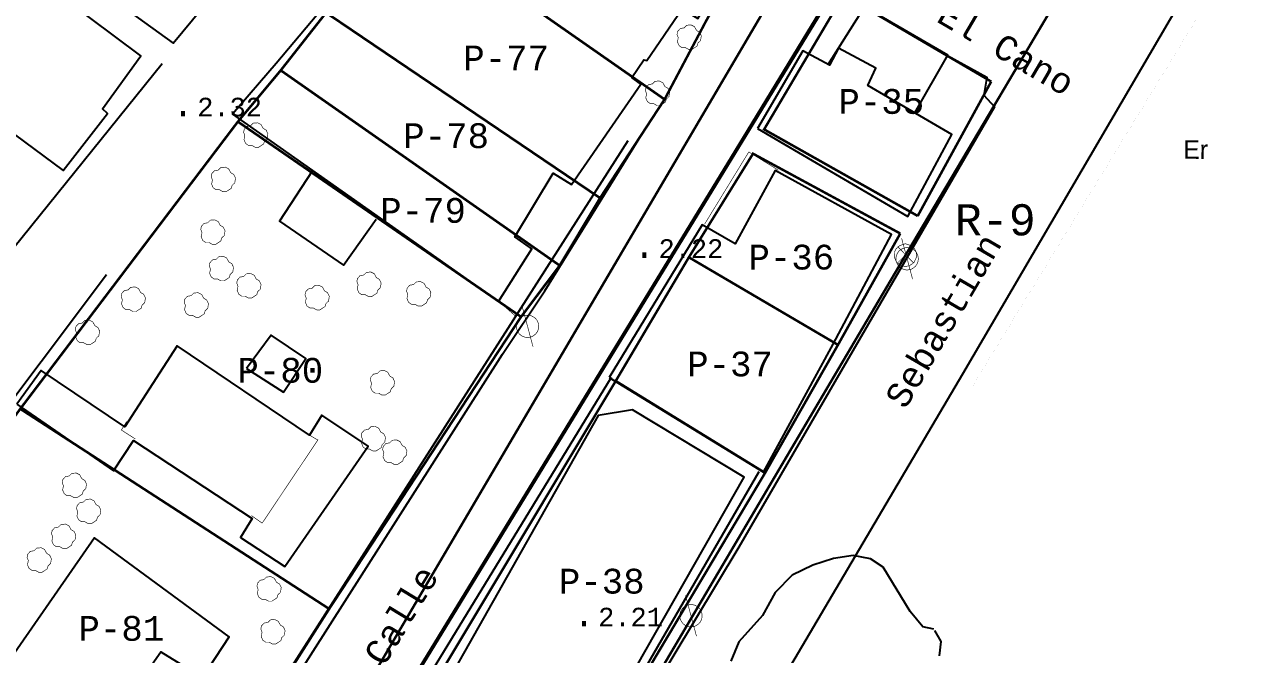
# Model space of a CAD drawing. Extents: x 743300 to 744100, y 4405700 to 4406200.
# Drawn here: x 743733.6 to 743830.9, y 4406085.4 to 4406136 of the extents above; entities that cross this region are included whole.
import ezdxf

# ---------------------------------------------------------------- set-up
doc = ezdxf.new("R2010")
doc.units = 0
doc.header["$MEASUREMENT"] = 0
for name, color, linetype in [('10', 7, 'CONTINUOUS'), ('13', 7, 'CONTINUOUS'), ('16', 7, 'CONTINUOUS'), ('18', 7, 'CONTINUOUS'), ('2', 7, 'CONTINUOUS'), ('24', 7, 'CONTINUOUS'), ('34', 7, 'CONTINUOUS'), ('41', 7, 'CONTINUOUS'), ('42', 7, 'CONTINUOUS'), ('46', 7, 'CONTINUOUS'), ('50', 7, 'CONTINUOUS'), ('51', 7, 'CONTINUOUS'), ('54', 7, 'CONTINUOUS'), ('6', 7, 'CONTINUOUS'), ('8', 7, 'CONTINUOUS')]:
    doc.layers.add(name, color=color, linetype=linetype)
doc.styles.add('MONOTXT', font='monotxt', dxfattribs={"height": 0.2})
doc.styles.get("Standard").update_dxf_attribs({"font": 'txt', "height": 0.2})

msp = doc.modelspace()

# ---------------------------------------------------------------- linework, layer by layer
at = {"layer": '10', "color": 7, "linetype": 'Continuous', "const_width": 0.05}
for points in [[(743804.3100000002, 4406118.42), (743804.74, 4406118.28), (743804.93, 4406118.15), (743805.06, 4406117.98), (743805.1700000002, 4406117.77), (743805.2, 4406117.55), (743805.2, 4406117.34), (743805.0099999999, 4406116.93), (743804.8200000002, 4406116.77), (743804.6299999999, 4406116.66), (743804.42, 4406116.61), (743804.2, 4406116.61), (743803.98, 4406116.66), (743803.8000000002, 4406116.77), (743803.6099999999, 4406116.93), (743803.4199999998, 4406117.34), (743803.4399999998, 4406117.77), (743803.55, 4406117.98), (743803.69, 4406118.15), (743803.88, 4406118.28), (743804.3100000002, 4406118.42)], [(743804.93, 4406118.15), (743803.69, 4406116.88)], [(743803.71, 4406118.17), (743804.9599999998, 4406116.88)]]:
    msp.add_lwpolyline(points, dxfattribs=at)
at = {"layer": '13', "color": 3, "linetype": 'Continuous', "const_width": 0.3}
msp.add_lwpolyline([(743707.2900000002, 4406000), (743711.4099999998, 4406006.78), (743735.14, 4406045.48), (743747.93, 4406055.83), (743801.84, 4406144.11), (743837.15, 4406200)], dxfattribs=at)
at = {"layer": '16', "color": 5, "linetype": 'Continuous', "const_width": 0.2}
msp.add_lwpolyline([(743852.5500000002, 4406200), (743846.47, 4406190.54), (743827.7799999998, 4406157.09), (743804.3399999999, 4406117.53), (743763.57, 4406048.43), (743737.2799999998, 4406000)], dxfattribs=at)
at = {"layer": '18', "color": 3, "linetype": 'Continuous', "const_width": 0.2}
msp.add_lwpolyline([(743742.5700000002, 4406051.42), (743829.91, 4406200)], dxfattribs=at)
at = {"layer": '2', "color": 7, "linetype": 'Continuous'}
msp.add_3dface([(744099.9999999999, 4405700), (744099.9999999999, 4406200), (743299.9999999999, 4406200), (743299.9999999999, 4405700)], dxfattribs=at)
at = {"layer": '34', "color": 1, "linetype": 'Continuous'}
msp.add_polyline3d([(743756.7, 4406124.24, 3.38), (743754.07, 4406120.24, 3.23), (743759.21, 4406116.7, 3.23), (743761.8200000002, 4406120.38, 3.31)], dxfattribs=at)
at = {"layer": '41', "color": 1, "linetype": 'Continuous', "extrusion": (0.8042251525918824, -0.594324746194001, 0), "const_width": 0.05, "elevation": -2020528.58052}
msp.add_lwpolyline([(3985548.778071695, 5.46), (3985523.337434909, 5.18)], dxfattribs=at)
at = {"layer": '41', "color": 1, "linetype": 'Continuous', "extrusion": (-0.1279615793937916, 0.2614152016873168, 0.9567068132535828), "const_width": 0.05, "elevation": 1056656.317877}
msp.add_lwpolyline([(-2605204.933893653, -3473261.564377612), (-2605203.442536125, -3473264.038150586), (-2605197.704066116, -3473260.224417252)], dxfattribs=at)
at = {"layer": '41', "color": 1, "linetype": 'Continuous', "const_width": 0.05, "elevation": 2.97}
msp.add_lwpolyline([(743773.0200000001, 4406112.61), (743771.66, 4406113.79)], dxfattribs=at)
at = {"layer": '41', "color": 1, "linetype": 'Continuous', "extrusion": (0.8654387540645905, -0.501014733279501, 0), "const_width": 0.05, "elevation": -1563802.772319}
msp.add_lwpolyline([(4185875.411851881, 4.14), (4185838.806141943, 4.91)], dxfattribs=at)
at = {"layer": '41', "color": 1, "linetype": 'Continuous', "extrusion": (0.5444279710302684, 0.838807596746635, 0), "const_width": 0.05, "elevation": 4100783.607281}
msp.add_lwpolyline([(1774948.62318057, 5.13), (1774928.547062917, 3.36)], dxfattribs=at)
at = {"layer": '41', "color": 1, "linetype": 'Continuous'}
for points in [[(743805.08, 4406128.92, 6.36), (743807.73, 4406133.55, 4.17), (743801.0299999998, 4406137.45, 4.17), (743798.0899999999, 4406132.78, 6.13)], [(743731.68, 4406060.53, 6.19), (743735.26, 4406058.44, 3.08), (743738.31, 4406058.26, 3.01), (743782.05, 4406126.72, 2.87)]]:
    msp.add_polyline3d(points, dxfattribs=at)
at = {"layer": '42', "color": 3, "linetype": 'Continuous', "const_width": 0.05}
for points, elevation in [([(743787.59, 4406134.29), (743787.1800000002, 4406134.02), (743786.9099999998, 4406134.02), (743786.6499999998, 4406134.17), (743786.37, 4406134.17), (743786.1399999999, 4406134.33), (743786.0099999999, 4406134.63), (743786.08, 4406134.96), (743785.98, 4406135.22), (743786.0299999998, 4406135.47), (743786.24, 4406135.7), (743786.5399999998, 4406135.75), (743786.75, 4406135.96), (743787.1, 4406135.99), (743787.3799999999, 4406135.85), (743787.55, 4406135.54), (743787.79, 4406135.4), (743787.9299999998, 4406135.11), (743787.87, 4406134.73), (743787.6599999998, 4406134.53), (743787.59, 4406134.29)], 6.01), ([(743785.05, 4406129.79), (743784.6400000001, 4406129.52), (743784.37, 4406129.52), (743784.1099999999, 4406129.67), (743783.8299999998, 4406129.67), (743783.5999999999, 4406129.83), (743783.47, 4406130.13), (743783.5400000002, 4406130.46), (743783.44, 4406130.72), (743783.4899999999, 4406130.97), (743783.7000000002, 4406131.2), (743784, 4406131.25), (743784.21, 4406131.46), (743784.5600000002, 4406131.49), (743784.84, 4406131.35), (743785.0099999999, 4406131.04), (743785.2499999999, 4406130.9), (743785.3900000001, 4406130.61), (743785.3299999998, 4406130.23), (743785.1199999999, 4406130.03), (743785.05, 4406129.79)], 6.01), ([(743752.7999999998, 4406126.43), (743752.3899999999, 4406126.16), (743752.1199999999, 4406126.16), (743751.8599999999, 4406126.31), (743751.5799999998, 4406126.31), (743751.3499999999, 4406126.47), (743751.22, 4406126.77), (743751.2899999998, 4406127.1), (743751.19, 4406127.36), (743751.24, 4406127.61), (743751.4499999998, 4406127.84), (743751.75, 4406127.89), (743751.9599999998, 4406128.1), (743752.3099999998, 4406128.13), (743752.5899999999, 4406127.99), (743752.76, 4406127.68), (743753.0000000001, 4406127.54), (743753.1399999999, 4406127.25), (743753.08, 4406126.87), (743752.87, 4406126.67), (743752.7999999998, 4406126.43)], 5.73), ([(743750.2000000002, 4406122.87), (743749.79, 4406122.6), (743749.52, 4406122.6), (743749.26, 4406122.75), (743748.9799999999, 4406122.75), (743748.7499999999, 4406122.91), (743748.6199999999, 4406123.21), (743748.6900000002, 4406123.54), (743748.59, 4406123.8), (743748.6399999999, 4406124.05), (743748.85, 4406124.28), (743749.1499999998, 4406124.33), (743749.36, 4406124.54), (743749.71, 4406124.57), (743749.9899999999, 4406124.43), (743750.16, 4406124.12), (743750.4, 4406123.98), (743750.54, 4406123.69), (743750.4799999999, 4406123.310000001), (743750.2699999998, 4406123.11), (743750.2000000002, 4406122.87)], 5.62), ([(743749.36, 4406118.64), (743748.95, 4406118.37), (743748.6800000002, 4406118.37), (743748.42, 4406118.52), (743748.14, 4406118.52), (743747.91, 4406118.68), (743747.78, 4406118.98), (743747.8499999999, 4406119.310000001), (743747.75, 4406119.57), (743747.7999999998, 4406119.82), (743748.01, 4406120.05), (743748.3099999998, 4406120.1), (743748.52, 4406120.310000001), (743748.87, 4406120.34), (743749.1499999998, 4406120.2), (743749.32, 4406119.89), (743749.56, 4406119.75), (743749.7000000002, 4406119.46), (743749.6399999999, 4406119.08), (743749.43, 4406118.88), (743749.36, 4406118.64)], 5.49), ([(743750.0400000002, 4406115.71), (743749.63, 4406115.44), (743749.36, 4406115.44), (743749.1, 4406115.59), (743748.8199999998, 4406115.59), (743748.59, 4406115.75), (743748.4599999998, 4406116.05), (743748.53, 4406116.38), (743748.4300000002, 4406116.64), (743748.4799999999, 4406116.89), (743748.6900000002, 4406117.12), (743748.9899999999, 4406117.17), (743749.2000000002, 4406117.38), (743749.55, 4406117.41), (743749.8299999998, 4406117.27), (743749.9999999999, 4406116.96), (743750.24, 4406116.82), (743750.38, 4406116.53), (743750.32, 4406116.15), (743750.11, 4406115.95), (743750.0400000002, 4406115.71)], 5.49), ([(743752.25, 4406114.33), (743751.8399999999, 4406114.06), (743751.5700000002, 4406114.06), (743751.3100000002, 4406114.21), (743751.0299999998, 4406114.21), (743750.8000000002, 4406114.37), (743750.67, 4406114.67), (743750.7399999999, 4406115), (743750.64, 4406115.26), (743750.69, 4406115.51), (743750.8999999998, 4406115.74), (743751.2, 4406115.79), (743751.41, 4406116), (743751.7599999999, 4406116.03), (743752.0399999998, 4406115.89), (743752.2099999998, 4406115.58), (743752.4500000002, 4406115.44), (743752.5899999999, 4406115.15), (743752.53, 4406114.77), (743752.3200000002, 4406114.57), (743752.25, 4406114.33)], 5.91), ([(743761.8899999999, 4406114.45), (743761.48, 4406114.18), (743761.2099999998, 4406114.18), (743760.9499999998, 4406114.33), (743760.67, 4406114.33), (743760.4399999998, 4406114.49), (743760.31, 4406114.79), (743760.3800000001, 4406115.12), (743760.2799999998, 4406115.38), (743760.3299999998, 4406115.63), (743760.54, 4406115.86), (743760.8399999999, 4406115.91), (743761.05, 4406116.12), (743761.4000000001, 4406116.15), (743761.68, 4406116.01), (743761.8499999999, 4406115.7), (743762.0899999999, 4406115.560000001), (743762.2299999999, 4406115.27), (743762.1700000002, 4406114.89), (743761.9599999998, 4406114.69), (743761.8899999999, 4406114.45)], 5.91), ([(743742.9699999999, 4406113.25), (743742.56, 4406112.98), (743742.29, 4406112.98), (743742.0299999998, 4406113.13), (743741.7499999999, 4406113.13), (743741.5199999998, 4406113.29), (743741.39, 4406113.59), (743741.46, 4406113.92), (743741.3599999999, 4406114.18), (743741.41, 4406114.43), (743741.6199999999, 4406114.66), (743741.92, 4406114.71), (743742.13, 4406114.92), (743742.48, 4406114.95), (743742.76, 4406114.81), (743742.93, 4406114.5), (743743.1700000002, 4406114.36), (743743.31, 4406114.07), (743743.25, 4406113.69), (743743.04, 4406113.49), (743742.9699999999, 4406113.25)], 5.49), ([(743757.7299999999, 4406113.38), (743757.32, 4406113.11), (743757.05, 4406113.11), (743756.7899999998, 4406113.26), (743756.5099999999, 4406113.26), (743756.2799999998, 4406113.42), (743756.15, 4406113.72), (743756.22, 4406114.05), (743756.1199999999, 4406114.310000001), (743756.17, 4406114.560000001), (743756.3799999999, 4406114.79), (743756.68, 4406114.84), (743756.89, 4406115.05), (743757.24, 4406115.08), (743757.52, 4406114.94), (743757.69, 4406114.63), (743757.9300000002, 4406114.49), (743758.07, 4406114.2), (743758.01, 4406113.82), (743757.8, 4406113.62), (743757.7299999999, 4406113.38)], 5.91), ([(743765.8800000001, 4406113.68), (743765.47, 4406113.41), (743765.2, 4406113.41), (743764.94, 4406113.560000001), (743764.66, 4406113.560000001), (743764.43, 4406113.72), (743764.3, 4406114.02), (743764.37, 4406114.35), (743764.27, 4406114.61), (743764.32, 4406114.86), (743764.53, 4406115.09), (743764.8299999998, 4406115.14), (743765.04, 4406115.35), (743765.39, 4406115.38), (743765.67, 4406115.24), (743765.84, 4406114.93), (743766.0799999998, 4406114.79), (743766.22, 4406114.5), (743766.16, 4406114.12), (743765.95, 4406113.92), (743765.8800000001, 4406113.68)], 5.9), ([(743748.03, 4406112.79), (743747.6199999999, 4406112.52), (743747.35, 4406112.52), (743747.0899999999, 4406112.67), (743746.81, 4406112.67), (743746.5799999998, 4406112.83), (743746.45, 4406113.13), (743746.5199999998, 4406113.46), (743746.42, 4406113.72), (743746.47, 4406113.97), (743746.6800000002, 4406114.2), (743746.98, 4406114.25), (743747.1900000002, 4406114.46), (743747.5399999998, 4406114.49), (743747.82, 4406114.35), (743747.99, 4406114.04), (743748.2299999999, 4406113.9), (743748.37, 4406113.61), (743748.3099999998, 4406113.23), (743748.1, 4406113.03), (743748.03, 4406112.79)], 5.49), ([(743739.29, 4406110.59), (743738.8799999999, 4406110.32), (743738.6099999999, 4406110.32), (743738.3499999999, 4406110.47), (743738.07, 4406110.47), (743737.8399999999, 4406110.63), (743737.7099999998, 4406110.93), (743737.78, 4406111.26), (743737.68, 4406111.52), (743737.73, 4406111.77), (743737.94, 4406112), (743738.2400000001, 4406112.05), (743738.45, 4406112.26), (743738.8, 4406112.29), (743739.0799999998, 4406112.15), (743739.2499999999, 4406111.84), (743739.4899999999, 4406111.7), (743739.6299999999, 4406111.41), (743739.57, 4406111.03), (743739.3599999999, 4406110.83), (743739.29, 4406110.59)], 5.49), ([(743762.9699999999, 4406106.54), (743762.5599999998, 4406106.27), (743762.29, 4406106.27), (743762.03, 4406106.42), (743761.7499999999, 4406106.42), (743761.52, 4406106.58), (743761.39, 4406106.88), (743761.4599999998, 4406107.21), (743761.3599999999, 4406107.47), (743761.41, 4406107.72), (743761.6199999999, 4406107.95), (743761.92, 4406108), (743762.1299999999, 4406108.21), (743762.4799999999, 4406108.24), (743762.76, 4406108.1), (743762.9300000002, 4406107.79), (743763.17, 4406107.65), (743763.31, 4406107.36), (743763.2499999999, 4406106.98), (743763.04, 4406106.78), (743762.9699999999, 4406106.54)], 5.74), ([(743762.24, 4406102.05), (743761.8299999998, 4406101.78), (743761.56, 4406101.78), (743761.2999999998, 4406101.93), (743761.0199999998, 4406101.93), (743760.7899999998, 4406102.09), (743760.66, 4406102.39), (743760.7299999999, 4406102.72), (743760.63, 4406102.98), (743760.68, 4406103.23), (743760.8900000001, 4406103.46), (743761.19, 4406103.51), (743761.4000000001, 4406103.72), (743761.7499999999, 4406103.75), (743762.03, 4406103.61), (743762.2, 4406103.3), (743762.44, 4406103.16), (743762.58, 4406102.87), (743762.5199999998, 4406102.49), (743762.31, 4406102.29), (743762.24, 4406102.05)], 5.74), ([(743763.96, 4406100.97), (743763.55, 4406100.7), (743763.28, 4406100.7), (743763.02, 4406100.85), (743762.7399999999, 4406100.85), (743762.51, 4406101.01), (743762.3799999999, 4406101.310000001), (743762.45, 4406101.64), (743762.35, 4406101.9), (743762.3999999998, 4406102.15), (743762.6099999999, 4406102.38), (743762.9099999998, 4406102.43), (743763.1199999999, 4406102.64), (743763.4699999999, 4406102.67), (743763.7499999999, 4406102.53), (743763.92, 4406102.22), (743764.16, 4406102.08), (743764.3, 4406101.79), (743764.2399999999, 4406101.41), (743764.0300000001, 4406101.21), (743763.96, 4406100.97)], 5.74), ([(743738.2400000001, 4406098.310000001), (743737.8299999998, 4406098.04), (743737.56, 4406098.04), (743737.3, 4406098.19), (743737.0199999998, 4406098.19), (743736.79, 4406098.35), (743736.66, 4406098.65), (743736.7299999999, 4406098.98), (743736.6300000001, 4406099.24), (743736.68, 4406099.49), (743736.89, 4406099.72), (743737.19, 4406099.77), (743737.4000000001, 4406099.98), (743737.7499999999, 4406100.01), (743738.03, 4406099.87), (743738.2000000002, 4406099.56), (743738.4400000002, 4406099.42), (743738.58, 4406099.13), (743738.52, 4406098.75), (743738.31, 4406098.55), (743738.2400000001, 4406098.310000001)], 5.71), ([(743739.39, 4406096.22), (743738.9799999999, 4406095.95), (743738.7099999998, 4406095.95), (743738.45, 4406096.1), (743738.17, 4406096.1), (743737.94, 4406096.26), (743737.81, 4406096.560000001), (743737.8799999999, 4406096.89), (743737.78, 4406097.15), (743737.8299999998, 4406097.4), (743738.0399999998, 4406097.63), (743738.3399999999, 4406097.68), (743738.5499999998, 4406097.89), (743738.8999999998, 4406097.92), (743739.1800000002, 4406097.78), (743739.35, 4406097.47), (743739.59, 4406097.33), (743739.7299999999, 4406097.04), (743739.6699999998, 4406096.66), (743739.46, 4406096.46), (743739.39, 4406096.22)], 5.71), ([(743737.38, 4406094.21), (743736.97, 4406093.94), (743736.7, 4406093.94), (743736.44, 4406094.09), (743736.16, 4406094.09), (743735.93, 4406094.25), (743735.8, 4406094.55), (743735.87, 4406094.88), (743735.77, 4406095.14), (743735.82, 4406095.39), (743736.0299999998, 4406095.62), (743736.3299999998, 4406095.67), (743736.54, 4406095.88), (743736.89, 4406095.91), (743737.17, 4406095.77), (743737.34, 4406095.46), (743737.58, 4406095.32), (743737.7199999999, 4406095.03), (743737.66, 4406094.65), (743737.45, 4406094.45), (743737.38, 4406094.21)], 5.71), ([(743735.42, 4406092.31), (743735.0099999999, 4406092.04), (743734.7399999999, 4406092.04), (743734.4799999999, 4406092.19), (743734.2000000002, 4406092.19), (743733.9699999999, 4406092.35), (743733.8399999999, 4406092.65), (743733.9099999998, 4406092.98), (743733.81, 4406093.24), (743733.8599999999, 4406093.49), (743734.07, 4406093.72), (743734.3699999999, 4406093.77), (743734.5799999998, 4406093.98), (743734.93, 4406094.01), (743735.2099999998, 4406093.87), (743735.38, 4406093.560000001), (743735.62, 4406093.42), (743735.7599999999, 4406093.13), (743735.7000000002, 4406092.75), (743735.4899999999, 4406092.55), (743735.42, 4406092.31)], 5.71), ([(743753.87, 4406089.99), (743753.4599999998, 4406089.72), (743753.19, 4406089.72), (743752.93, 4406089.87), (743752.65, 4406089.87), (743752.42, 4406090.03), (743752.2899999998, 4406090.33), (743752.36, 4406090.66), (743752.26, 4406090.92), (743752.3099999998, 4406091.17), (743752.52, 4406091.4), (743752.8199999998, 4406091.45), (743753.03, 4406091.66), (743753.38, 4406091.69), (743753.6599999998, 4406091.55), (743753.8299999998, 4406091.24), (743754.07, 4406091.1), (743754.2099999998, 4406090.810000001), (743754.15, 4406090.43), (743753.9400000002, 4406090.23), (743753.87, 4406089.99)], 6), ([(743754.18, 4406086.55), (743753.77, 4406086.28), (743753.5, 4406086.28), (743753.2399999999, 4406086.43), (743752.9599999998, 4406086.43), (743752.7299999999, 4406086.59), (743752.5999999999, 4406086.89), (743752.6700000002, 4406087.22), (743752.57, 4406087.48), (743752.6199999999, 4406087.73), (743752.83, 4406087.96), (743753.1299999999, 4406088.01), (743753.34, 4406088.22), (743753.6900000002, 4406088.25), (743753.9699999999, 4406088.11), (743754.14, 4406087.8), (743754.38, 4406087.66), (743754.52, 4406087.37), (743754.46, 4406086.99), (743754.2499999999, 4406086.79), (743754.18, 4406086.55)], 6)]:
    msp.add_lwpolyline(points, dxfattribs=dict(at, elevation=elevation))
at = {"layer": '42', "color": 3, "linetype": 'Continuous'}
for points in [[(743806.5999999999, 4406087.47, 5.59), (743805.7, 4406087.67, 5.59), (743804.7, 4406088.89, 5.59), (743802.5400000002, 4406092.44, 5.59), (743801.5, 4406093.11, 5.59), (743800.1299999999, 4406093.4, 5.59), (743798.55, 4406093.15, 5.59), (743796.8799999999, 4406092.61, 5.59), (743795.23, 4406091.810000001, 5.59), (743793.8599999999, 4406090.41, 5.59), (743792.8399999999, 4406088.57, 5.59), (743790.93, 4406086.45, 5.54), (743790.2899999998, 4406084.9, 5.47)], [(743807.05, 4406085.32, 5.65), (743807.19, 4406086.47, 5.65), (743806.67, 4406087.36, 5.63)]]:
    msp.add_polyline3d(points, dxfattribs=at)
at = {"layer": '46', "color": 7, "linetype": 'Continuous', "const_width": 0.2}
for points in [[(743710.1699999998, 4406073.29), (743722.43, 4406090.29), (743733.26, 4406105.16), (743750.73, 4406128.22), (743754.1699999998, 4406132.34), (743757.8099999998, 4406136.97), (743764.15, 4406144.55), (743768.55, 4406149.96), (743773.36, 4406155.14), (743791.6199999999, 4406142.16), (743788.3299999998, 4406136.34), (743784.98, 4406130.01), (743779.8000000002, 4406122.09), (743776.56, 4406116.67), (743773.4599999998, 4406112.55), (743758.0599999998, 4406089.1), (743747.9799999999, 4406073.23), (743738.29, 4406058.35), (743735.2499999999, 4406058.14)], [(743784.98, 4406130.01), (743764.15, 4406144.55)], [(743811.2000000002, 4406131.44), (743799.3499999999, 4406138.39), (743792.9699999999, 4406127.6), (743805.3, 4406120.65)], [(743757.8099999998, 4406136.97), (743779.8000000002, 4406122.09)], [(743776.56, 4406116.67), (743754.1699999998, 4406132.34)], [(743805.3, 4406120.65), (743811.2000000002, 4406131.44)], [(743750.73, 4406128.22), (743773.4599999998, 4406112.55)], [(743803.9, 4406119.24), (743792.0799999998, 4406125.65), (743786.93, 4406117.33), (743781.0599999998, 4406107.4), (743766.28, 4406082.75), (743778.03, 4406074.79), (743793.05, 4406100.02), (743798.9, 4406110.3)], [(743798.9, 4406110.3), (743803.9, 4406119.24)], [(743798.9, 4406110.3), (743786.93, 4406117.33)], [(743793.05, 4406100.02), (743781.0599999998, 4406107.4)], [(743758.0599999998, 4406089.1), (743733.26, 4406105.16)]]:
    msp.add_lwpolyline(points, dxfattribs=at)
at = {"layer": '51', "color": 1, "linetype": 'Continuous', "extrusion": (0.8096912713183447, -0.5868560685132962, 0), "const_width": 0.05, "elevation": -1983547.988237}
msp.add_lwpolyline([(4004113.049938332, 6.6), (4004089.534802781, 9.19)], dxfattribs=at)
at = {"layer": '51', "color": 1, "linetype": 'Continuous', "extrusion": (-0.5737950599215135, -0.818998918930707, 0), "const_width": 0.05, "elevation": -4035395.791821}
msp.add_lwpolyline([(-1919060.054607445, 10.04), (-1919082.240228915, 5.23)], dxfattribs=at)
at = {"layer": '51', "color": 1, "linetype": 'Continuous', "extrusion": (0.5961371647882338, 0.802882607084153, 0), "const_width": 0.05, "elevation": 3980975.558227}
msp.add_lwpolyline([(2029537.255131477, 6.2), (2029521.486948322, 6.09)], dxfattribs=at)
at = {"layer": '51', "color": 1, "linetype": 'Continuous', "extrusion": (0.5711008370995226, 0.8208799143993137, 0), "const_width": 0.05, "elevation": 4041669.971942}
msp.add_lwpolyline([(1905813.489894144, 6.21), (1905789.308525284, 9.73)], dxfattribs=at)
at = {"layer": '51', "color": 1, "linetype": 'Continuous', "extrusion": (-0.7803155130953122, 0.6253860407962428, 0), "const_width": 0.05, "elevation": 2175167.407191}
msp.add_lwpolyline([(-3903302.236111328, 9.84), (-3903312.821573056, 6.45)], dxfattribs=at)
at = {"layer": '51', "color": 1, "linetype": 'Continuous', "extrusion": (-0.5819999326036137, -0.8131888332050492, 0), "const_width": 0.05, "elevation": -4015882.4648}
msp.add_lwpolyline([(-1959531.9179517, 9.62), (-1959556.746133269, 6.25)], dxfattribs=at)
at = {"layer": '51', "color": 1, "linetype": 'Continuous', "extrusion": (-0.8685323725933465, 0.4956324421962031, 0), "const_width": 0.05, "elevation": 1537801.508079}
msp.add_lwpolyline([(-4195488.6633124, 9.75), (-4195509.929071262, 6.02)], dxfattribs=at)
at = {"layer": '51', "color": 1, "linetype": 'Continuous', "extrusion": (0.4960614008031466, 0.8682874447055077, 0), "const_width": 0.05, "elevation": 4194740.130611}
msp.add_lwpolyline([(1539884.174731113, 10.2), (1539870.285321478, 9.06)], dxfattribs=at)
at = {"layer": '51', "color": 1, "linetype": 'Continuous', "extrusion": (-0.8220103225657555, 0.569472588976276, 0), "const_width": 0.05, "elevation": 1897789.712991}
msp.add_lwpolyline([(-4045402.919569452, 6.36), (-4045410.839178029, 6.37)], dxfattribs=at)
at = {"layer": '51', "color": 1, "linetype": 'Continuous', "extrusion": (-0.8310654770189558, 0.5561745885126859, 0), "const_width": 0.05, "elevation": 1832460.051485}
msp.add_lwpolyline([(-4075410.516411046, 6.36), (-4075418.337696106, 6.57)], dxfattribs=at)
at = {"layer": '51', "color": 1, "linetype": 'Continuous', "const_width": 0.05}
for points, elevation in [([(743741.8, 4406104.14), (743741.3800000001, 4406103.46), (743742.49, 4406102.75)], 5.84), ([(743751.7999999998, 4406096.6), (743752.68, 4406095.99), (743757.15, 4406102.66), (743756.3200000002, 4406103.14)], 6.75)]:
    msp.add_lwpolyline(points, dxfattribs=dict(at, elevation=elevation))
at = {"layer": '51', "color": 1, "linetype": 'Continuous'}
for points in [[(743755.5, 4406146.56, 5.92), (743739.07, 4406158.310000001, 5.93), (743734.5699999998, 4406152.63, 5.63), (743731.3700000001, 4406154.81, 5.5), (743729.36, 4406151.67, 5.34), (743733.02, 4406148.99, 5.45), (743734.1499999998, 4406150.17, 5.45), (743736.15, 4406148.74, 6.45), (743732.5799999998, 4406143.88, 6.32), (743745.5299999998, 4406134.53, 6.69), (743755.5, 4406146.56, 5.92)], [(743772.8, 4406155.32, 4.87), (743768.31, 4406150.28, 5.23), (743764.27, 4406145.46, 5.07), (743759.91, 4406140.17, 5.07), (743753.79, 4406132.88, 6.03), (743750.2900000002, 4406128.810000001, 5.46), (743771.6399999999, 4406113.78, 9.71), (743774.3299999998, 4406118, 9.49), (743772.9599999998, 4406118.98, 10.06), (743776.0399999998, 4406124.09, 10.06), (743777.51, 4406123.18, 9.64), (743783.0700000002, 4406131.24, 9.64), (743782.3599999999, 4406131.77, 10.18), (743783.31, 4406133.19, 10.18), (743783.56, 4406133.13, 10.18), (743786.3799999999, 4406137.27, 10.15), (743787.6399999999, 4406136.51, 7.03), (743791.03, 4406142.36, 7.18), (743772.8, 4406155.32, 4.87)], [(743725.4500000002, 4406146.37, 5.82), (743718.77, 4406137.57, 6.2), (743736.71, 4406124.3, 6.19), (743740.2599999999, 4406128.87, 6.19), (743739.86, 4406129.25, 6.19), (743742.93, 4406133.5, 6.28), (743730.56, 4406142.78, 6.29), (743727.5199999998, 4406138.36, 6.11), (743724.9099999998, 4406140.25, 6.11), (743728.06, 4406144.62, 6.08), (743725.4500000002, 4406146.37, 5.82)], [(743792.4400000002, 4406127.67, 6), (743804.51, 4406120.61, 6), (743808.05, 4406127.19, 6), (743801.29, 4406131.13, 6.47), (743801.9400000002, 4406132.52, 4.95), (743798.9499999998, 4406134.12, 4.95), (743798.23, 4406132.76, 6.11), (743796.07, 4406133.91, 6.05), (743792.4400000002, 4406127.67, 6)], [(743780.52, 4406107.69, 10.4), (743792.93, 4406100.09, 9.04), (743798.5099999999, 4406110.35, 9.05), (743803.1899999998, 4406119.15, 6.14), (743793.8499999999, 4406124.31, 6.14), (743790.6399999999, 4406118.42, 6.12), (743787.9999999999, 4406119.93, 6.12), (743780.52, 4406107.69, 10.4)], [(743751.4300000002, 4406108.41, 4.76), (743754.3899999999, 4406106.51, 4.76), (743756.19, 4406109.21, 4.73), (743753.4099999998, 4406111.08, 4.59), (743751.4300000002, 4406108.41, 4.76)], [(743732.98, 4406105.54, 5.2), (743740.7499999999, 4406100.18, 5.19), (743742.3599999999, 4406102.63, 5.82), (743751.89, 4406096.35, 6.81), (743750.9399999998, 4406094.83, 6.66), (743754.5099999999, 4406092.5, 6.19), (743761.18, 4406102.16, 6.2), (743757.4799999999, 4406104.66, 6.86), (743756.4899999999, 4406103.04, 6.8), (743745.8499999999, 4406110.23, 5.87), (743741.65, 4406103.72, 5.79), (743734.9500000002, 4406108.23, 5.23), (743732.98, 4406105.54, 5.2)], [(743732.3799999999, 4406084.94, 5.54), (743740.2800000001, 4406079.57, 8.35), (743744.55, 4406085.65, 7.65), (743747.8799999999, 4406083.59, 6.1), (743750.0400000002, 4406086.85, 6), (743739.2299999999, 4406094.8, 6), (743732.3799999999, 4406084.94, 5.54)]]:
    msp.add_polyline3d(points, dxfattribs=at)
at = {"layer": '54', "color": 1, "linetype": 'Continuous', "extrusion": (-0.8522365968367324, 0.5210355710224571, 0.04706077710202837), "const_width": 0.05, "elevation": 1661836.814182}
msp.add_lwpolyline([(-4147191.96124057, -78289.93502682469), (-4147273.274243744, -78291.77706775481), (-4147288.960902133, -78289.5946496963)], dxfattribs=at)
at = {"layer": '54', "color": 1, "linetype": 'Continuous'}
for points in [[(743860.34, 4406189.78, 4.48), (743861.8499999999, 4406191.93, 2.21), (743861.2499999999, 4406192.310000001, 2.21), (743860.6, 4406192.42, 2.26), (743859.86, 4406192.37, 2.26), (743859.2, 4406192.25, 2.26), (743858.74, 4406192.02, 2.26), (743858.4000000001, 4406191.69, 2.26), (743847.2799999998, 4406173.11, 2.26), (743833.48, 4406150.01, 2.28), (743808.9000000001, 4406107.95, 2.27)], [(743748.3499999999, 4406056.4, 2.75), (743798.21, 4406138.35, 2.94), (743798.5600000002, 4406138.5, 2.94), (743798.92, 4406138.62, 2.94), (743799.3100000002, 4406138.59, 2.94), (743799.48, 4406138.56, 2.94), (743801.1199999999, 4406137.61, 3.83), (743801.1399999999, 4406137.5, 3.83)], [(743807.6799999998, 4406133.52, 4.44), (743810.8599999999, 4406131.8, 2.42), (743810.6099999999, 4406130.36, 2.42), (743811.4500000002, 4406129.4, 2.42), (743790.93, 4406094.05, 2.33), (743762.7199999999, 4406047.14, 2.65)], [(743740.19, 4406115.92, 2.47), (743708.6800000002, 4406074.02, 2.55), (743708.1700000002, 4406073.25, 2.55), (743708.07, 4406072.62, 2.55), (743708.24, 4406072.26, 2.55), (743708.4999999999, 4406071.89, 2.55), (743708.77, 4406071.57, 2.55), (743709.02, 4406071.34, 2.55), (743736.38, 4406056.42, 2.75), (743736.9999999999, 4406056.25, 2.75), (743737.5099999999, 4406056.34, 2.75), (743738.33, 4406056.77, 2.75), (743738.28, 4406056.71, 2.75), (743738.53, 4406057.05, 2.75), (743738.6, 4406057.17, 2.75), (743738.6499999998, 4406057.28, 2.75), (743771.9799999999, 4406109.55, 2.91), (743775.3699999999, 4406114.63, 2.91), (743783.2099999998, 4406127.31, 2.91)], [(743780.7, 4406107.68, 10.44), (743748.8, 4406055.45, 2.78), (743749.7399999999, 4406050.86, 2.78), (743756.67, 4406047.24, 2.78), (743756.95, 4406046.65, 2.77), (743763, 4406048.59, 2.82), (743762.9899999999, 4406049.01, 2.82), (743792.5799999998, 4406100.14, 9.1)], [(743767.19, 4406082.77, 2.32), (743777.9599999998, 4406076.11, 2.31), (743791.36, 4406099.67, 2.33), (743782.3999999998, 4406105.09, 2.29), (743779.64, 4406104.62, 2.29), (743767.3499999999, 4406082.86, 2.18)]]:
    msp.add_polyline3d(points, dxfattribs=at)
at = {"layer": '6', "color": 1, "linetype": 'Continuous'}
for points in [[(743727.25, 4406151.69, 6.1), (743690.86, 4406102.27, 2.66), (743681.9299999998, 4406089.68, 2.6), (743681.4400000002, 4406088.55, 2.72), (743681.4400000002, 4406087.75, 2.63), (743681.54, 4406087.08, 2.63), (743681.7900000002, 4406086.75, 2.62), (743682.0300000001, 4406086.46, 2.62), (743682.07, 4406086.26, 2.62), (743697.69, 4406077.46, 2.76), (743698.41, 4406077.14, 2.76), (743698.9100000001, 4406077.06, 2.76), (743699.27, 4406077.14, 2.76), (743699.67, 4406077.27, 2.76), (743699.9599999998, 4406077.41, 2.76), (743700.11, 4406077.47, 2.76), (743700.1199999999, 4406077.49, 2.76), (743700.1199999999, 4406077.49, 2.76), (743714.9599999998, 4406095.6, 2.78), (743732.75, 4406118.11, 2.93), (743744.64, 4406132.89, 2.94)], [(743808.9000000001, 4406107.95, 2.27), (743787.1, 4406070.96, 2.43), (743775.93, 4406052.35, 2.47), (743775.41, 4406051.28, 2.47), (743775.34, 4406050.49, 2.47), (743775.39, 4406049.85, 2.47), (743775.7799999998, 4406049.23, 2.47), (743775.7899999998, 4406049.23, 2.47), (743796.8699999999, 4406036.51, 2.57), (743782.2199999999, 4406012.69, 2.57), (743764.5400000002, 4406023.08, 2.57), (743763.9500000002, 4406023.310000001, 2.57), (743763.6, 4406023.34, 2.57), (743763.2199999999, 4406023.27, 2.57), (743762.9699999999, 4406023.060000001, 2.57), (743762.77, 4406022.95, 2.57), (743762.51, 4406022.75, 2.57), (743762.26, 4406022.4, 2.57), (743762.26, 4406022.39, 2.57), (743750.2599999999, 4406000, 2.57)]]:
    msp.add_polyline3d(points, dxfattribs=at)
at = {"layer": '8', "color": 7, "linetype": 'Continuous', "const_width": 0.05}
for points, elevation in [([(743804.89, 4406115.57), (743804.0099999999, 4406118.85)], 10.2), ([(743804.9000000001, 4406117.98), (743804.8499999999, 4406118.01), (743804.7899999998, 4406118.03), (743804.74, 4406118.060000001), (743804.69, 4406118.07), (743804.6299999999, 4406118.09), (743804.5799999998, 4406118.09), (743804.5199999998, 4406118.1), (743804.47, 4406118.1), (743804.41, 4406118.1), (743804.35, 4406118.1), (743804.2899999998, 4406118.09), (743804.24, 4406118.08), (743804.18, 4406118.060000001), (743804.13, 4406118.05), (743804.0799999998, 4406118.02), (743804.0299999998, 4406118), (743803.98, 4406117.97), (743803.93, 4406117.94), (743803.89, 4406117.91), (743803.8399999999, 4406117.87), (743803.8000000002, 4406117.83), (743803.7699999998, 4406117.79), (743803.7299999999, 4406117.74), (743803.6999999998, 4406117.69), (743803.67, 4406117.64), (743803.64, 4406117.6), (743803.6199999999, 4406117.54), (743803.5999999999, 4406117.49), (743803.5799999998, 4406117.43), (743803.57, 4406117.38), (743803.5600000002, 4406117.32), (743803.5600000002, 4406117.27), (743803.5600000002, 4406117.21), (743803.5600000002, 4406117.15), (743803.5600000002, 4406117.1), (743803.57, 4406117.04), (743803.5799999998, 4406116.99), (743803.5999999999, 4406116.93), (743803.6199999999, 4406116.88), (743803.64, 4406116.83), (743803.67, 4406116.77), (743803.6999999998, 4406116.73), (743803.7299999999, 4406116.68), (743803.76, 4406116.64), (743803.8000000002, 4406116.59), (743803.8399999999, 4406116.55), (743803.89, 4406116.52), (743803.93, 4406116.48), (743803.98, 4406116.45), (743804.0299999998, 4406116.42), (743804.0799999998, 4406116.4), (743804.13, 4406116.38), (743804.18, 4406116.36), (743804.24, 4406116.34), (743804.3, 4406116.33), (743804.35, 4406116.32), (743804.41, 4406116.32), (743804.46, 4406116.310000001), (743804.5199999998, 4406116.32), (743804.5799999998, 4406116.33), (743804.6299999999, 4406116.34), (743804.69, 4406116.35), (743804.74, 4406116.36), (743804.7999999998, 4406116.38), (743804.8499999999, 4406116.41), (743804.9000000001, 4406116.44), (743804.95, 4406116.47), (743804.9899999999, 4406116.5), (743805.0299999998, 4406116.54), (743805.08, 4406116.57), (743805.1199999999, 4406116.61), (743805.15, 4406116.66), (743805.19, 4406116.7), (743805.2199999999, 4406116.75), (743805.24, 4406116.8), (743805.2699999998, 4406116.85), (743805.29, 4406116.91), (743805.3099999998, 4406116.96), (743805.3200000002, 4406117.01), (743805.33, 4406117.07), (743805.3399999999, 4406117.13), (743805.3399999999, 4406117.18), (743805.3399999999, 4406117.24), (743805.3399999999, 4406117.29), (743805.33, 4406117.35), (743805.3200000002, 4406117.41), (743805.3099999998, 4406117.46), (743805.29, 4406117.52), (743805.2699999998, 4406117.57), (743805.25, 4406117.62), (743805.2199999999, 4406117.67), (743805.19, 4406117.72), (743805.15, 4406117.76), (743805.1199999999, 4406117.81), (743805.08, 4406117.85), (743805.04, 4406117.89), (743804.9899999999, 4406117.92), (743804.94, 4406117.95), (743804.9000000001, 4406117.98)], 10.2), ([(743774.42, 4406110.15), (743773.54, 4406113.43)], 10.07), ([(743774.4299999998, 4406112.560000001), (743774.38, 4406112.59), (743774.32, 4406112.61), (743774.2699999998, 4406112.64), (743774.2199999999, 4406112.65), (743774.16, 4406112.67), (743774.11, 4406112.67), (743774.05, 4406112.68), (743773.9999999999, 4406112.68), (743773.9399999998, 4406112.68), (743773.8799999999, 4406112.68), (743773.82, 4406112.67), (743773.7700000001, 4406112.66), (743773.7099999998, 4406112.64), (743773.66, 4406112.63), (743773.61, 4406112.6), (743773.56, 4406112.58), (743773.5099999999, 4406112.55), (743773.4599999998, 4406112.52), (743773.42, 4406112.49), (743773.3699999999, 4406112.45), (743773.3299999998, 4406112.41), (743773.3, 4406112.37), (743773.2600000001, 4406112.32), (743773.2299999999, 4406112.27), (743773.2000000002, 4406112.22), (743773.1699999998, 4406112.18), (743773.1499999998, 4406112.12), (743773.13, 4406112.07), (743773.11, 4406112.01), (743773.1, 4406111.96), (743773.09, 4406111.9), (743773.09, 4406111.85), (743773.09, 4406111.79), (743773.09, 4406111.73), (743773.09, 4406111.68), (743773.1, 4406111.62), (743773.11, 4406111.57), (743773.13, 4406111.51), (743773.1499999998, 4406111.46), (743773.1699999998, 4406111.41), (743773.2000000002, 4406111.35), (743773.2299999999, 4406111.31), (743773.2600000001, 4406111.26), (743773.29, 4406111.22), (743773.3299999998, 4406111.17), (743773.3699999999, 4406111.13), (743773.42, 4406111.1), (743773.4599999998, 4406111.06), (743773.5099999999, 4406111.03), (743773.56, 4406111), (743773.61, 4406110.98), (743773.66, 4406110.96), (743773.7099999998, 4406110.94), (743773.7700000001, 4406110.92), (743773.8299999998, 4406110.91), (743773.8799999999, 4406110.9), (743773.9399999998, 4406110.9), (743773.9899999999, 4406110.89), (743774.05, 4406110.9), (743774.11, 4406110.91), (743774.16, 4406110.92), (743774.2199999999, 4406110.93), (743774.2699999998, 4406110.94), (743774.3299999998, 4406110.96), (743774.38, 4406110.99), (743774.4299999998, 4406111.02), (743774.48, 4406111.05), (743774.5199999998, 4406111.08), (743774.56, 4406111.12), (743774.6099999999, 4406111.15), (743774.6499999998, 4406111.19), (743774.68, 4406111.24), (743774.72, 4406111.28), (743774.75, 4406111.33), (743774.7699999998, 4406111.38), (743774.8, 4406111.43), (743774.82, 4406111.49), (743774.8399999999, 4406111.54), (743774.8499999999, 4406111.59), (743774.8599999999, 4406111.65), (743774.87, 4406111.71), (743774.87, 4406111.76), (743774.87, 4406111.82), (743774.87, 4406111.87), (743774.8599999999, 4406111.93), (743774.8499999999, 4406111.99), (743774.8399999999, 4406112.04), (743774.82, 4406112.1), (743774.8, 4406112.15), (743774.7799999998, 4406112.2), (743774.75, 4406112.25), (743774.72, 4406112.3), (743774.68, 4406112.34), (743774.6499999998, 4406112.39), (743774.6099999999, 4406112.43), (743774.57, 4406112.47), (743774.5199999998, 4406112.5), (743774.4699999999, 4406112.53), (743774.4299999998, 4406112.560000001)], 10.07), ([(743787.54, 4406086.91), (743786.66, 4406090.19)], 2.72), ([(743787.55, 4406089.32), (743787.4999999999, 4406089.35), (743787.44, 4406089.37), (743787.39, 4406089.4), (743787.34, 4406089.41), (743787.28, 4406089.43), (743787.2299999999, 4406089.43), (743787.17, 4406089.44), (743787.12, 4406089.44), (743787.06, 4406089.44), (743787, 4406089.44), (743786.9400000002, 4406089.43), (743786.8899999999, 4406089.42), (743786.83, 4406089.4), (743786.7799999998, 4406089.39), (743786.7299999999, 4406089.36), (743786.6800000002, 4406089.34), (743786.63, 4406089.31), (743786.5799999998, 4406089.28), (743786.5399999998, 4406089.25), (743786.49, 4406089.21), (743786.45, 4406089.17), (743786.42, 4406089.13), (743786.3799999999, 4406089.08), (743786.3499999999, 4406089.03), (743786.32, 4406088.98), (743786.29, 4406088.94), (743786.2699999998, 4406088.88), (743786.25, 4406088.83), (743786.2299999999, 4406088.77), (743786.2199999999, 4406088.72), (743786.2099999998, 4406088.66), (743786.2099999998, 4406088.61), (743786.2099999998, 4406088.55), (743786.2099999998, 4406088.49), (743786.2099999998, 4406088.44), (743786.2199999999, 4406088.38), (743786.2299999999, 4406088.33), (743786.25, 4406088.27), (743786.2699999998, 4406088.22), (743786.29, 4406088.17), (743786.32, 4406088.11), (743786.3499999999, 4406088.07), (743786.3799999999, 4406088.02), (743786.4100000001, 4406087.98), (743786.45, 4406087.93), (743786.49, 4406087.89), (743786.5399999998, 4406087.86), (743786.5799999998, 4406087.82), (743786.63, 4406087.79), (743786.6800000002, 4406087.76), (743786.7299999999, 4406087.74), (743786.7799999998, 4406087.72), (743786.83, 4406087.7), (743786.8899999999, 4406087.68), (743786.95, 4406087.67), (743787, 4406087.66), (743787.06, 4406087.66), (743787.1099999999, 4406087.65), (743787.17, 4406087.66), (743787.2299999999, 4406087.67), (743787.28, 4406087.68), (743787.34, 4406087.69), (743787.39, 4406087.7), (743787.4500000002, 4406087.72), (743787.4999999999, 4406087.75), (743787.55, 4406087.78), (743787.5999999999, 4406087.810000001), (743787.6399999999, 4406087.84), (743787.68, 4406087.88), (743787.7299999999, 4406087.91), (743787.77, 4406087.95), (743787.7999999998, 4406088), (743787.8399999999, 4406088.04), (743787.87, 4406088.09), (743787.89, 4406088.14), (743787.9199999998, 4406088.19), (743787.9400000002, 4406088.25), (743787.9599999998, 4406088.3), (743787.9699999999, 4406088.35), (743787.98, 4406088.41), (743787.9899999999, 4406088.47), (743787.9899999999, 4406088.52), (743787.9899999999, 4406088.58), (743787.9899999999, 4406088.63), (743787.98, 4406088.69), (743787.9699999999, 4406088.75), (743787.9599999998, 4406088.8), (743787.9400000002, 4406088.86), (743787.9199999998, 4406088.91), (743787.9, 4406088.96), (743787.87, 4406089.01), (743787.8399999999, 4406089.060000001), (743787.7999999998, 4406089.1), (743787.77, 4406089.15), (743787.7299999999, 4406089.19), (743787.6900000002, 4406089.23), (743787.6399999999, 4406089.26), (743787.59, 4406089.29), (743787.55, 4406089.32)], 2.72)]:
    msp.add_lwpolyline(points, dxfattribs=dict(at, elevation=elevation))

# ---------------------------------------------------------------- texts
at = {"layer": '24', "color": 7, "linetype": 'Continuous', "style": 'MONOTXT'}
for s, height, p in [('2.32                        ', 1.5, (743747.4699999999, 4406128.64, 2.32)), ('.                           ', 1.99, (743745.47, 4406128.64, 2.32)), ('2.22                        ', 1.5, (743784.4999999999, 4406117.28, 2.22)), ('.                           ', 1.99, (743782.5, 4406117.28, 2.22)), ('2.21                        ', 1.5, (743779.65, 4406087.69, 2.21)), ('.                           ', 1.99, (743777.6499999998, 4406087.69, 2.21))]:
    msp.add_text(s, height=height, dxfattribs=at).set_placement(p)
at = {"layer": '42', "color": 7, "linetype": 'Continuous'}
msp.add_text('Er                          ', height=1.49, rotation=359.7900000066, dxfattribs=at).set_placement((743826.61, 4406125.24, 1.7))
at = {"layer": '50', "color": 7, "linetype": 'Continuous', "style": 'MONOTXT'}
for s, rotation, p in [('B.N 1 El Cano               ', 329.6000000149, (743797.78, 4406141.54)), ('Sebastian                   ', 59.6899999769, (743804.3100000002, 4406105.05)), ('Calle                       ', 58.6799999894, (743762.45, 4406084.39))]:
    msp.add_text(s, height=1.99, rotation=rotation, dxfattribs=at).set_placement(p)
for s, height, p in [('P-77                        ', 1.99, (743768.8200000002, 4406132.34)), ('P-35                        ', 1.99, (743798.93, 4406128.85)), ('P-78                        ', 1.99, (743763.9999999999, 4406126.1)), ('P-79                        ', 1.99, (743762.15, 4406120.1)), ('R-9                         ', 2.5, (743808.2799999998, 4406119.09)), ('P-36                        ', 1.99, (743791.7099999998, 4406116.35)), ('P-80                        ', 1.99, (743750.69, 4406107.26)), ('P-37                        ', 1.99, (743786.79, 4406107.77)), ('P-38                        ', 1.99, (743776.49, 4406090.33)), ('P-81                        ', 1.99, (743737.9300000002, 4406086.54))]:
    msp.add_text(s, height=height, dxfattribs=at).set_placement(p)

doc.saveas('drawing.dxf')
